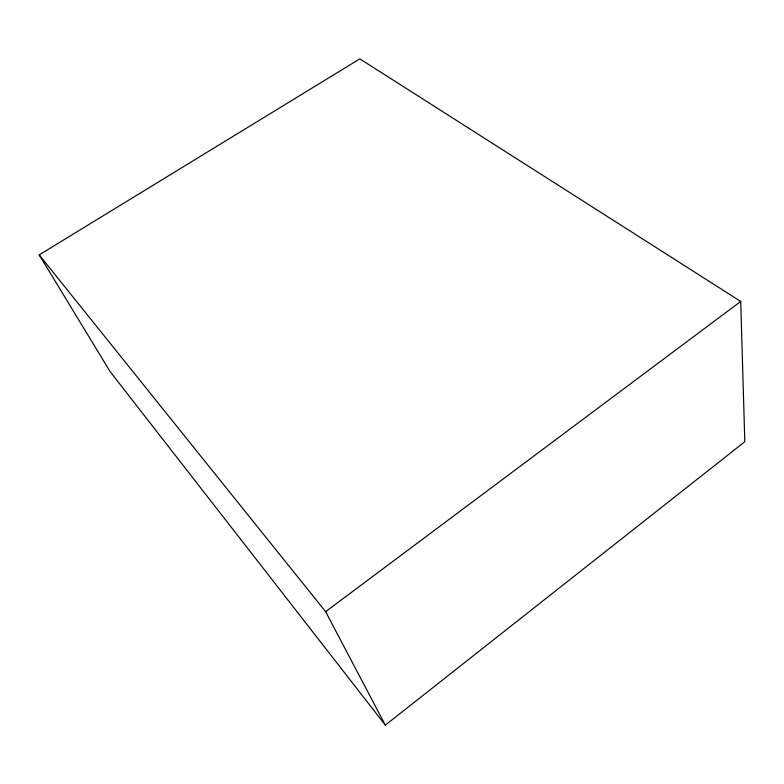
<?xml version="1.0" encoding="UTF-8"?>
<svg xmlns="http://www.w3.org/2000/svg" width="784" height="784" viewBox="0 0 784 784"><rect width="100%" height="100%" fill="white"/><g stroke="black" fill="none" stroke-linecap="round" stroke-linejoin="round"><path stroke-width="1.18" d="M385.326 725.131L744.8 441.725L740.723 301.438L359.836 58.869L39.2 254.888L110.191 371.694L385.326 725.131L325.625 611.667L39.2 254.888M325.625 611.667L740.723 301.438"/></g></svg>
